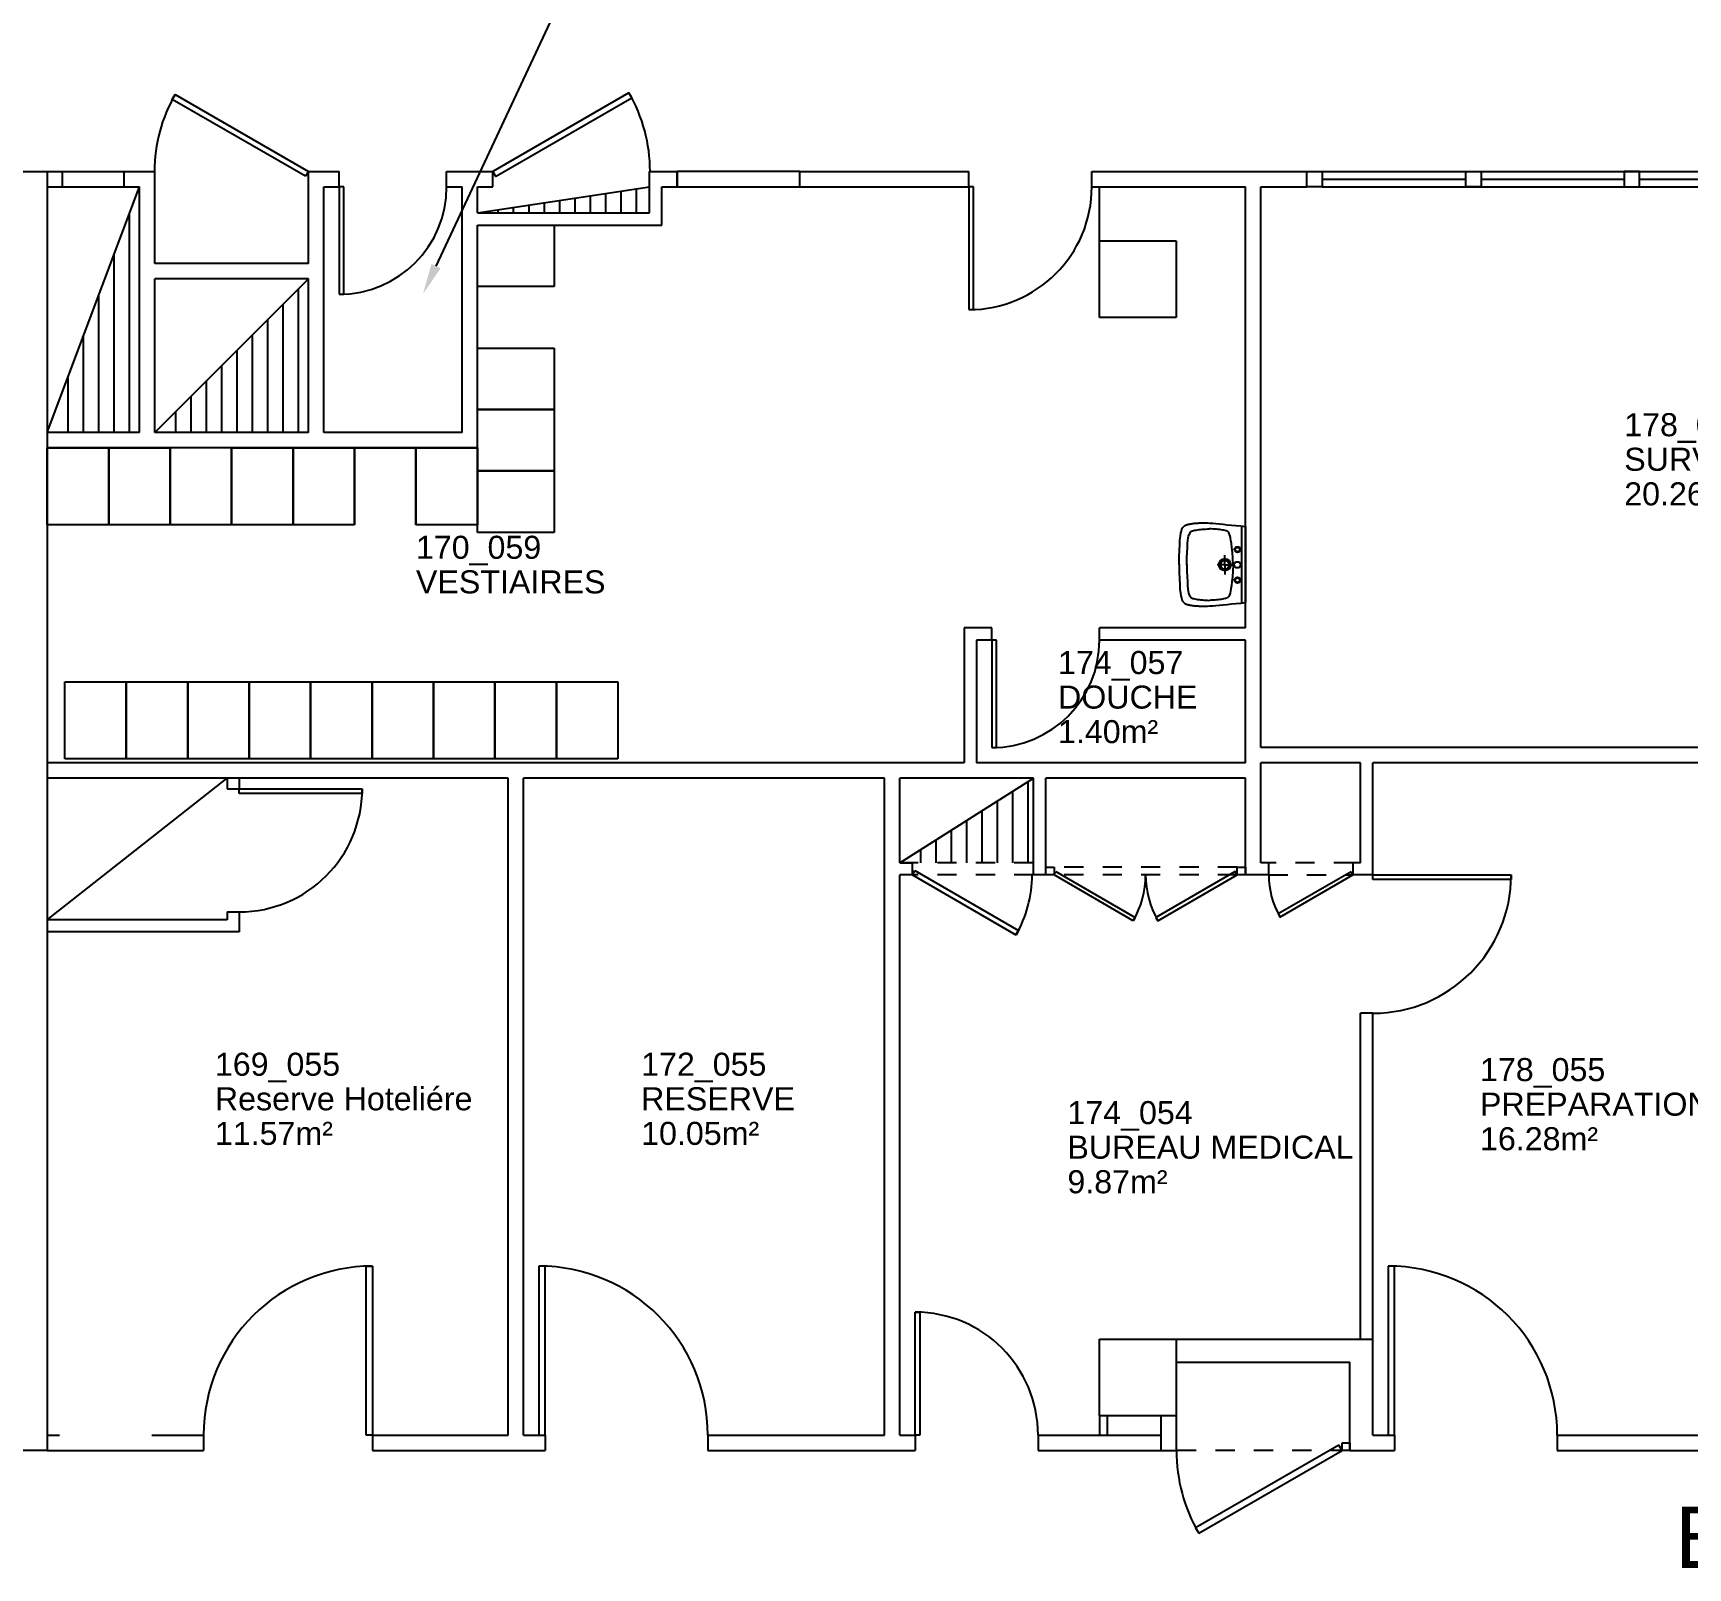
# Model space of a CAD drawing. Header units: millimetres. Extents: x -3.6 to 68.3, y -13.9 to 59.5.
# Drawn here: x 22.23 to 33.01, y -4.89 to 5.1 of the extents above; entities that cross this region are included whole.
import ezdxf
from ezdxf import colors
from ezdxf.entities.mleader import LeaderData, LeaderLine
from ezdxf.enums import TextEntityAlignment as Align
from ezdxf.math import Vec2, Vec3

# ---------------------------------------------------------------- set-up
doc = ezdxf.new("R2010")
doc.units = ezdxf.units.MM
doc.linetypes.add('CACHÉ', pattern=[0.25, 0.125, -0.125])
doc.linetypes.add('CONTINU', pattern=[0])
for name, color, linetype in [('002 poteaux', 7, 'Continuous'), ('003 porte', 7, 'Continuous'), ('004 cloisons', 7, 'Continuous'), ('005 Portes', 7, 'Continuous'), ('007 Fenêtre', 7, 'Continuous'), ('011 S1', 30, 'Continuous'), ('32-Et futur', 30, 'Continuous'), ('A_Etiqu_Local', 7, 'Continuous'), ('A_MUR_CLOIS', 7, 'CONTINU'), ('A_MURS_CLOI', 7, 'Continuous'), ('A_MURS_STRU', 7, 'CONTINU'), ('equipement', 7, 'Continuous'), ('EXT', 10, 'Continuous'), ('futur', 30, 'Continuous')]:
    doc.layers.add(name, color=color, linetype=linetype)
doc.layers.add('A_PORT', color=7, linetype='Continuous', lineweight=0)
doc.styles.add('ARIAL', font='arial.ttf')
doc.styles.add('Attribut', font='arial.ttf')
doc.styles.get("Standard").update_dxf_attribs({"font": 'arial.ttf'})

# ---------------------------------------------------------------- blocks, each defined once
blk = doc.blocks.new('A_Etiqu_Local')
at = {"style": 'Attribut', "flags": 1}
for tag, p in [('CODE_HOPITAL', (-0.446, 1.632)), ('CODE_SITE', (-0.446, 1.407)), ('CODE_BATIMENT', (-0.446, 1.182)), ('CODE_SECTEUR', (-0.446, 0.957)), ('CODE_ETAGE', (-0.446, 0.732)), ('NOM_NORMALISE', (-0.446, -0.843)), ('SECTEUR_ACTIVITE', (-0.446, -1.068)), ('SOUS_SECTEUR_ACTIVITE', (-0.446, -1.293)), ('VOLUME', (-0.446, -1.518)), ('SERVICE', (-0.446, -1.743)), ('CODE_UG', (-0.446, -1.968)), ('CODE_UA', (-0.446, -2.193)), ('CODE_POLE', (-0.446, -2.418)), ('OCCUPANT_EXTERNE', (-0.446, -2.643)), ('DISPONIBILITE', (-0.446, -2.868)), ('ACCES_HANDICAPES', (-0.446, -3.093)), ('NATURE_SOL', (-0.446, -3.318)), ('RISQUE_LABORATOIRE', (-0.446, -3.543)), ('AMIANTE', (-0.446, -3.768))]:
    blk.add_attdef(tag, p, '', height=0.15, dxfattribs=at)
at = {"layer": 'A_Etiqu_Local', "style": 'Attribut'}
for tag, p in [('CODE_PIECE', (-0.446, 0.282)), ('NOM_USAGE', (-0.446, 0.057)), ('SURFACE', (-0.446, -0.168))]:
    blk.add_attdef(tag, p, '', height=0.15, dxfattribs=at)

msp = doc.modelspace()

# ---------------------------------------------------------------- linework, layer by layer
at = {"layer": '002 poteaux', "color": 8, "linetype": 'Continuous'}
for p, q in [((29.175, 3.249), (29.175, 3.749)), ((29.175, 3.749), (29.675, 3.749)), ((29.675, 3.749), (29.675, 3.249)), ((29.675, 3.249), (29.175, 3.249)), ((29.175, -3.901), (29.175, -3.401)), ((29.175, -3.401), (29.675, -3.401)), ((29.675, -3.401), (29.675, -3.901)), ((29.675, -3.901), (29.175, -3.901))]:
    msp.add_line(p, q, dxfattribs=at)
at = {"layer": '003 porte', "color": 8, "linetype": 'Continuous'}
for p, q in [((23.139, 4.669), (23.157, 4.701)), ((24.007, 4.168), (23.139, 4.669)), ((23.157, 4.701), (24.025, 4.2)), ((26.112, 4.711), (25.225, 4.2)), ((25.244, 4.166), (26.131, 4.678)), ((26.131, 4.678), (26.112, 4.711)), ((24.025, 4.2), (24.007, 4.168)), ((24.225, 4.1), (24.225, 3.4)), ((24.255, 4.1), (24.225, 4.1)), ((24.255, 3.4), (24.255, 4.1)), ((25.225, 4.2), (25.244, 4.166)), ((28.325, 4.1), (28.325, 3.3)), ((28.355, 4.1), (28.325, 4.1)), ((28.355, 3.3), (28.355, 4.1)), ((24.225, 3.4), (24.255, 3.4)), ((28.325, 3.3), (28.355, 3.3)), ((28.475, 1.149), (28.475, 0.449)), ((28.505, 1.149), (28.475, 1.149)), ((28.505, 0.449), (28.505, 1.149)), ((28.475, 0.449), (28.505, 0.449)), ((23.575, 0.18), (24.375, 0.18)), ((23.575, 0.15), (23.575, 0.18)), ((24.375, 0.15), (23.575, 0.15)), ((24.375, 0.18), (24.375, 0.15)), ((27.955, -0.38), (27.972, -0.351)), ((28.632, -0.771), (27.955, -0.38)), ((27.972, -0.351), (28.648, -0.742)), ((28.825, -0.38), (28.825, -0.33)), ((28.825, -0.33), (28.879, -0.33)), ((28.879, -0.38), (28.825, -0.38)), ((28.879, -0.33), (28.879, -0.38)), ((30.071, -0.38), (30.071, -0.33)), ((30.071, -0.33), (30.125, -0.33)), ((30.125, -0.38), (30.071, -0.38)), ((30.125, -0.33), (30.125, -0.38)), ((30.813, -0.36), (30.338, -0.634)), ((30.35, -0.655), (30.825, -0.38)), ((30.825, -0.38), (30.813, -0.36)), ((30.955, -0.38), (31.855, -0.38)), ((30.955, -0.41), (30.955, -0.38)), ((31.855, -0.41), (30.955, -0.41)), ((31.855, -0.38), (31.855, -0.41)), ((30.338, -0.634), (30.35, -0.655)), ((28.648, -0.742), (28.632, -0.771)), ((24.402, -4.026), (24.402, -2.926)), ((24.402, -2.926), (24.443, -2.926)), ((24.443, -2.926), (24.443, -4.026)), ((25.566, -2.926), (25.525, -2.926)), ((25.525, -2.926), (25.525, -4.026)), ((25.566, -4.026), (25.566, -2.926)), ((31.096, -2.926), (31.055, -2.926)), ((31.055, -2.926), (31.055, -4.026)), ((31.096, -4.026), (31.096, -2.926)), ((27.975, -4.026), (27.975, -3.226)), ((27.975, -3.226), (28.005, -3.226)), ((28.005, -3.226), (28.005, -4.026)), ((24.443, -4.026), (24.402, -4.026)), ((25.525, -4.026), (25.566, -4.026)), ((28.005, -4.026), (27.975, -4.026)), ((30.734, -4.091), (29.8, -4.629)), ((30.754, -4.126), (30.734, -4.091)), ((31.055, -4.026), (31.096, -4.026)), ((29.821, -4.664), (30.754, -4.126)), ((29.8, -4.629), (29.821, -4.664))]:
    msp.add_line(p, q, dxfattribs=at)
at = {"layer": '003 porte', "color": 8, "linetype": 'CACHÉ'}
for p, q in [((30.825, -0.3), (30.275, -0.3)), ((28.745, -0.38), (27.875, -0.38)), ((30.071, -0.33), (28.879, -0.33)), ((30.071, -0.38), (28.879, -0.38)), ((30.275, -0.38), (30.825, -0.38)), ((30.805, -4.126), (29.675, -4.126))]:
    msp.add_line(p, q, dxfattribs=at)
at = {"layer": '003 porte', "color": 8, "linetype": 'Continuous'}
for centre, radius, start, end in [((24.025, 4.2), 1.002, 150, 180), ((25.225, 4.2), 1.024, 0, 30), ((24.225, 4.1), 0.7, 270, 0), ((28.325, 4.1), 0.8, 270, 0), ((28.475, 1.149), 0.7, 270, 0), ((23.575, 0.18), 0.8, 270, 0), ((27.955, -0.38), 0.781, 330, 0), ((30.825, -0.38), 0.548, 180, 210), ((30.955, -0.38), 0.9, 270, 0), ((24.443, -4.026), 1.1, 90, 180), ((25.525, -4.026), 1.1, 360, 90), ((31.055, -4.026), 1.1, 360, 90), ((27.975, -4.026), 0.8, 0, 90), ((30.754, -4.126), 1.078, 180, 210)]:
    msp.add_arc(centre, radius, start, end, dxfattribs=at)
at = {"layer": '004 cloisons', "color": 8, "linetype": 'Continuous'}
for p, q in [((22.125, 4.2), (22.325, 4.2)), ((22.325, 4.2), (22.325, 4.125)), ((22.325, 4.2), (22.425, 4.2)), ((22.325, 4.125), (22.325, -4.126)), ((22.325, 2.5), (22.925, 4.1)), ((22.325, 4.1), (22.425, 4.1)), ((22.425, 4.1), (22.425, 4.2)), ((22.825, 4.1), (22.825, 4.2)), ((22.825, 4.2), (23.025, 4.2)), ((22.825, 4.1), (22.925, 4.1)), ((22.884, 3.991), (22.925, 4.1)), ((22.925, 2.5), (22.925, 4.1)), ((23.025, 3.6), (23.025, 4.2)), ((24.025, 3.6), (24.025, 4.2)), ((24.025, 4.2), (24.225, 4.2)), ((24.125, 2.5), (24.125, 4.1)), ((24.125, 4.1), (24.225, 4.1)), ((24.225, 4.1), (24.225, 4.2)), ((24.925, 4.1), (24.925, 4.2)), ((24.925, 4.2), (25.225, 4.2)), ((24.925, 4.1), (25.025, 4.1)), ((25.025, 2.5), (25.025, 4.1)), ((25.125, 3.93), (26.245, 4.1)), ((25.125, 4.1), (25.225, 4.1)), ((25.125, 3.93), (25.125, 4.1)), ((25.225, 4.1), (25.225, 4.2)), ((26.245, 4.2), (26.425, 4.2)), ((26.245, 3.93), (26.245, 4.2)), ((26.325, 4.1), (26.425, 4.1)), ((26.325, 3.85), (26.325, 4.1)), ((26.425, 4.1), (26.425, 4.2)), ((27.225, 4.2), (28.325, 4.2)), ((27.225, 4.1), (27.225, 4.2)), ((27.611, 4.1), (27.891, 4.1)), ((28.236, 4.1), (28.325, 4.1)), ((28.325, 4.1), (28.325, 4.2)), ((29.125, 4.2), (30.524, 4.2)), ((29.125, 4.1), (29.125, 4.2)), ((29.125, 4.1), (30.125, 4.1)), ((29.175, 3.749), (29.175, 4.1)), ((30.125, 1.229), (30.125, 4.1)), ((30.225, 0.45), (30.225, 4.1)), ((30.225, 4.1), (30.524, 4.1)), ((30.524, 4.1), (30.524, 4.2)), ((25.559, 3.995), (25.559, 3.93)), ((25.659, 4.011), (25.659, 3.93)), ((25.759, 4.026), (25.759, 3.93)), ((25.859, 4.041), (25.859, 3.93)), ((25.959, 4.056), (25.959, 3.93)), ((26.059, 4.071), (26.059, 3.93)), ((26.159, 4.086), (26.159, 3.93)), ((22.859, 3.922), (22.859, 2.5)), ((25.125, 3.93), (26.245, 3.93)), ((25.259, 3.95), (25.259, 3.93)), ((25.359, 3.965), (25.359, 3.93)), ((25.459, 3.98), (25.459, 3.93)), ((25.125, 3.85), (26.325, 3.85)), ((25.125, 2.4), (25.125, 3.85)), ((22.759, 3.656), (22.759, 2.5)), ((24.025, 3.6), (23.025, 3.6)), ((23.025, 2.5), (24.025, 3.5)), ((23.025, 2.5), (23.025, 3.5)), ((24.025, 3.5), (23.025, 3.5)), ((24.025, 2.5), (24.025, 3.5)), ((22.658, 3.386), (22.659, 2.5)), ((23.959, 3.433), (23.959, 2.5)), ((23.759, 3.233), (23.759, 2.5)), ((23.859, 3.333), (23.859, 2.5)), ((23.659, 3.133), (23.659, 2.5)), ((22.559, 3.123), (22.559, 2.5)), ((23.559, 3.033), (23.559, 2.5)), ((23.459, 2.933), (23.459, 2.5)), ((22.459, 2.856), (22.459, 2.5)), ((23.359, 2.833), (23.359, 2.5)), ((23.259, 2.733), (23.259, 2.5)), ((23.159, 2.633), (23.159, 2.5)), ((22.925, 2.5), (22.325, 2.5)), ((24.025, 2.5), (23.025, 2.5)), ((25.025, 2.5), (24.125, 2.5)), ((25.125, 2.4), (22.325, 2.4)), ((28.475, 1.229), (28.295, 1.229)), ((28.295, 1.229), (28.295, 0.35)), ((28.475, 1.149), (28.475, 1.229)), ((30.125, 1.229), (29.175, 1.229)), ((29.175, 1.149), (29.175, 1.229)), ((28.375, 1.149), (28.375, 0.35)), ((28.475, 1.149), (28.375, 1.149)), ((30.125, 1.149), (29.175, 1.149)), ((30.125, 0.35), (30.125, 1.149)), ((34.875, 0.45), (30.225, 0.45)), ((26.465, 0.35), (22.325, 0.35)), ((28.295, 0.35), (26.465, 0.35)), ((30.125, 0.35), (28.375, 0.35)), ((30.225, -0.3), (30.225, 0.35)), ((30.875, 0.35), (30.225, 0.35)), ((30.875, -0.3), (30.875, 0.35)), ((34.675, 0.35), (30.955, 0.35)), ((30.955, -0.38), (30.955, 0.35)), ((25.325, 0.25), (22.325, 0.25)), ((22.325, -0.671), (23.495, 0.25)), ((23.495, 0.25), (23.495, 0.18)), ((23.575, 0.25), (23.575, 0.18)), ((25.325, -4.026), (25.325, 0.25)), ((25.425, -4.026), (25.425, 0.25)), ((27.775, 0.25), (25.425, 0.25)), ((27.775, -4.026), (27.775, 0.25)), ((27.875, -0.3), (28.745, 0.25)), ((28.745, 0.25), (27.875, 0.25)), ((27.875, -0.3), (27.875, 0.25)), ((28.709, 0.226), (28.709, -0.3)), ((28.745, -0.38), (28.745, 0.25)), ((30.125, 0.25), (28.825, 0.25)), ((28.825, -0.38), (28.825, 0.25)), ((30.125, -0.38), (30.125, 0.25)), ((23.495, 0.18), (23.575, 0.18)), ((28.609, 0.163), (28.609, -0.3)), ((28.409, 0.037), (28.409, -0.3)), ((28.509, 0.1), (28.509, -0.3)), ((28.209, -0.09), (28.209, -0.3)), ((28.309, -0.025), (28.309, -0.3)), ((28.109, -0.153), (28.109, -0.3)), ((27.875, -0.3), (27.955, -0.3)), ((27.955, -0.3), (27.955, -0.38)), ((28.009, -0.216), (28.009, -0.3)), ((30.275, -0.3), (30.225, -0.3)), ((30.275, -0.3), (30.275, -0.38)), ((30.825, -0.3), (30.825, -0.38)), ((30.875, -0.3), (30.825, -0.3)), ((27.875, -4.026), (27.875, -0.38)), ((27.955, -0.38), (27.875, -0.38)), ((28.825, -0.38), (28.745, -0.38)), ((30.275, -0.38), (30.125, -0.38)), ((30.955, -0.38), (30.825, -0.38)), ((23.495, -0.62), (23.575, -0.62)), ((23.495, -0.62), (23.495, -0.671)), ((23.575, -0.62), (23.575, -0.751)), ((23.495, -0.671), (22.325, -0.671)), ((23.575, -0.751), (22.325, -0.751)), ((30.875, -3.401), (30.875, -1.28)), ((30.955, -1.28), (30.875, -1.28)), ((30.955, -4.026), (30.955, -1.28)), ((29.675, -3.401), (30.955, -3.401)), ((29.675, -3.551), (30.805, -3.551)), ((30.805, -4.126), (30.805, -3.551)), ((29.175, -3.901), (29.175, -4.026)), ((29.225, -3.901), (29.225, -4.026)), ((29.575, -3.901), (29.575, -4.126)), ((29.675, -3.901), (29.675, -4.126)), ((23.017, -4.026), (23.343, -4.026)), ((23.343, -4.026), (23.343, -4.126)), ((24.443, -4.026), (25.325, -4.026)), ((24.443, -4.026), (24.443, -4.126)), ((25.425, -4.026), (25.566, -4.026)), ((25.566, -4.026), (25.566, -4.126)), ((26.625, -4.026), (27.775, -4.026)), ((26.625, -4.026), (26.625, -4.126)), ((27.875, -4.026), (27.975, -4.026)), ((27.975, -4.026), (27.975, -4.126)), ((28.775, -4.026), (29.575, -4.026)), ((28.775, -4.026), (28.775, -4.126)), ((30.755, -4.126), (30.755, -4.076)), ((30.755, -4.076), (30.805, -4.076)), ((30.805, -4.076), (30.805, -4.126)), ((30.955, -4.026), (31.096, -4.026)), ((31.096, -4.026), (31.096, -4.126)), ((32.155, -4.026), (34.153, -4.026)), ((32.155, -4.026), (32.155, -4.126)), ((22.325, -4.126), (22.125, -4.126)), ((22.325, -4.126), (23.343, -4.126)), ((24.443, -4.126), (25.566, -4.126)), ((26.625, -4.126), (27.975, -4.126)), ((28.775, -4.126), (29.675, -4.126)), ((30.805, -4.126), (30.755, -4.126)), ((30.805, -4.126), (31.096, -4.126)), ((32.155, -4.126), (34.775, -4.126))]:
    msp.add_line(p, q, dxfattribs=at)
at = {"layer": '004 cloisons', "color": 8, "linetype": 'CACHÉ'}
msp.add_line((28.745, -0.3), (27.875, -0.3), dxfattribs=at)
at = {"layer": '005 Portes', "color": 8, "linetype": 'Continuous'}
for p, q in [((28.879, -0.38), (28.891, -0.358)), ((29.395, -0.679), (28.879, -0.38)), ((28.891, -0.358), (29.408, -0.657)), ((30.059, -0.358), (29.542, -0.657)), ((29.555, -0.679), (30.071, -0.38)), ((30.071, -0.38), (30.059, -0.358)), ((29.408, -0.657), (29.395, -0.679)), ((29.542, -0.657), (29.555, -0.679))]:
    msp.add_line(p, q, dxfattribs=at)
for centre, start, end in [((28.879, -0.38), 330, 0), ((30.071, -0.38), 180, 210)]:
    msp.add_arc(centre, 0.596, start, end, dxfattribs=at)
at = {"layer": '007 Fenêtre', "color": 8, "linetype": 'Continuous'}
for p, q in [((30.524, 4.1), (30.524, 4.2)), ((30.524, 4.2), (30.624, 4.2)), ((30.624, 4.1), (30.524, 4.1)), ((30.624, 4.2), (33.625, 4.2)), ((30.624, 4.2), (30.624, 4.1)), ((30.624, 4.15), (31.56, 4.15)), ((30.624, 4.1), (33.725, 4.1)), ((31.56, 4.1), (31.56, 4.2)), ((31.56, 4.2), (31.66, 4.2)), ((31.66, 4.1), (31.56, 4.1)), ((31.66, 4.2), (31.66, 4.1)), ((31.66, 4.15), (32.59, 4.15)), ((32.69, 4.2), (32.59, 4.2)), ((32.59, 4.2), (32.59, 4.1)), ((32.59, 4.1), (32.69, 4.1)), ((32.69, 4.1), (32.69, 4.2)), ((32.69, 4.15), (33.625, 4.15))]:
    msp.add_line(p, q, dxfattribs=at)
at = {"layer": '011 S1', "color": 8, "linetype": 'Continuous'}
for points in [[(29.744, 1.639), (29.744, 1.683), (29.745, 1.72), (29.747, 1.751), (29.748, 1.777), (29.75, 1.797), (29.753, 1.814), (29.755, 1.826), (29.758, 1.836), (29.762, 1.843), (29.765, 1.849), (29.765, 1.849), (29.767, 1.851), (29.768, 1.853), (29.77, 1.855), (29.772, 1.856), (29.774, 1.857), (29.777, 1.859), (29.779, 1.86), (29.782, 1.86), (29.785, 1.861), (29.788, 1.862), (29.788, 1.862), (29.795, 1.864), (29.804, 1.865), (29.813, 1.867), (29.823, 1.868), (29.833, 1.869), (29.844, 1.871), (29.855, 1.872), (29.866, 1.872), (29.877, 1.873), (29.888, 1.873)], [(30.046, 1.639), (30.043, 1.683), (30.04, 1.72), (30.037, 1.751), (30.034, 1.777), (30.031, 1.797), (30.028, 1.814), (30.025, 1.826), (30.022, 1.836), (30.019, 1.843), (30.016, 1.849), (30.016, 1.849), (30.014, 1.851), (30.012, 1.853), (30.01, 1.855), (30.008, 1.856), (30.006, 1.857), (30.004, 1.859), (30.002, 1.86), (29.999, 1.86), (29.996, 1.861), (29.993, 1.862), (29.993, 1.862), (29.985, 1.864), (29.977, 1.865), (29.968, 1.867), (29.958, 1.868), (29.947, 1.869), (29.937, 1.871), (29.925, 1.872), (29.914, 1.872), (29.903, 1.873), (29.892, 1.873)], [(29.744, 1.642), (29.744, 1.598), (29.745, 1.561), (29.747, 1.53), (29.748, 1.504), (29.75, 1.483), (29.753, 1.467), (29.755, 1.454), (29.758, 1.444), (29.762, 1.437), (29.765, 1.432), (29.765, 1.432), (29.767, 1.43), (29.768, 1.428), (29.77, 1.426), (29.772, 1.425), (29.774, 1.423), (29.777, 1.422), (29.779, 1.421), (29.782, 1.42), (29.785, 1.419), (29.788, 1.419), (29.788, 1.419), (29.795, 1.417), (29.804, 1.415), (29.813, 1.414), (29.823, 1.413), (29.833, 1.411), (29.845, 1.41), (29.856, 1.409), (29.867, 1.408), (29.879, 1.408), (29.89, 1.407)], [(30.046, 1.642), (30.043, 1.598), (30.04, 1.561), (30.037, 1.53), (30.034, 1.504), (30.031, 1.483), (30.028, 1.467), (30.025, 1.454), (30.022, 1.444), (30.019, 1.437), (30.016, 1.432), (30.016, 1.432), (30.014, 1.43), (30.012, 1.428), (30.01, 1.426), (30.008, 1.425), (30.006, 1.423), (30.004, 1.422), (30.002, 1.421), (29.999, 1.42), (29.996, 1.419), (29.993, 1.419), (29.993, 1.419), (29.985, 1.417), (29.977, 1.415), (29.968, 1.414), (29.958, 1.413), (29.947, 1.411), (29.936, 1.41), (29.925, 1.409), (29.913, 1.408), (29.902, 1.408), (29.89, 1.407)]]:
    msp.add_lwpolyline(points, dxfattribs=at)
at = {"layer": '32-Et futur', "color": 8, "linetype": 'Continuous'}
for p, q in [((29.702, 1.825), (29.705, 1.844)), ((29.705, 1.844), (29.708, 1.859)), ((29.708, 1.859), (29.712, 1.87)), ((29.712, 1.87), (29.716, 1.879)), ((29.716, 1.879), (29.721, 1.886)), ((29.721, 1.886), (29.723, 1.889)), ((29.723, 1.889), (29.726, 1.891)), ((29.726, 1.891), (29.729, 1.893)), ((29.729, 1.893), (29.731, 1.895)), ((29.731, 1.895), (29.734, 1.897)), ((29.734, 1.897), (29.738, 1.898)), ((29.738, 1.898), (29.742, 1.9)), ((29.742, 1.9), (29.746, 1.901)), ((29.746, 1.901), (29.75, 1.902)), ((29.75, 1.902), (29.755, 1.903)), ((29.755, 1.903), (29.76, 1.904)), ((29.76, 1.904), (29.766, 1.905)), ((29.766, 1.905), (29.772, 1.906)), ((29.772, 1.906), (29.778, 1.907)), ((29.778, 1.907), (29.785, 1.908)), ((29.785, 1.908), (29.791, 1.909)), ((29.791, 1.909), (29.798, 1.909)), ((29.798, 1.909), (29.804, 1.91)), ((29.804, 1.91), (29.811, 1.911)), ((29.811, 1.911), (29.817, 1.911)), ((29.817, 1.911), (29.823, 1.912)), ((29.823, 1.912), (29.828, 1.912)), ((29.828, 1.912), (29.834, 1.912)), ((29.834, 1.912), (29.84, 1.912)), ((29.84, 1.912), (29.845, 1.913)), ((29.845, 1.913), (29.851, 1.913)), ((29.851, 1.913), (29.857, 1.913)), ((29.857, 1.913), (29.864, 1.912)), ((29.864, 1.912), (29.87, 1.912)), ((29.87, 1.912), (29.878, 1.912)), ((29.878, 1.912), (29.894, 1.911)), ((29.894, 1.911), (29.913, 1.909)), ((29.913, 1.909), (29.933, 1.907)), ((29.933, 1.907), (29.956, 1.905)), ((29.956, 1.905), (29.98, 1.903)), ((29.98, 1.903), (30.007, 1.9)), ((30.007, 1.9), (30.034, 1.898)), ((30.034, 1.898), (30.063, 1.895)), ((30.063, 1.895), (30.094, 1.892)), ((30.094, 1.892), (30.125, 1.889)), ((30.1, 1.889), (30.1, 1.393)), ((30.125, 1.889), (30.125, 1.393)), ((29.694, 1.69), (29.695, 1.734)), ((29.695, 1.734), (29.697, 1.77)), ((29.697, 1.77), (29.699, 1.8)), ((29.699, 1.8), (29.702, 1.825)), ((29.693, 1.639), (29.694, 1.69)), ((29.693, 1.643), (29.694, 1.591)), ((29.991, 1.639), (29.94, 1.639)), ((29.991, 1.639), (29.991, 1.702)), ((29.991, 1.639), (29.991, 1.576)), ((29.991, 1.639), (30.042, 1.639)), ((29.694, 1.591), (29.695, 1.548)), ((29.695, 1.548), (29.697, 1.511)), ((29.697, 1.511), (29.699, 1.481)), ((29.699, 1.481), (29.702, 1.457)), ((29.702, 1.457), (29.705, 1.438)), ((29.705, 1.438), (29.708, 1.423)), ((29.708, 1.423), (29.712, 1.411)), ((29.712, 1.411), (29.716, 1.403)), ((29.716, 1.403), (29.721, 1.396)), ((29.721, 1.396), (29.723, 1.393)), ((29.723, 1.393), (29.726, 1.391)), ((29.726, 1.391), (29.729, 1.389)), ((29.729, 1.389), (29.731, 1.387)), ((29.731, 1.387), (29.734, 1.385)), ((29.734, 1.385), (29.738, 1.384)), ((29.738, 1.384), (29.742, 1.382)), ((29.742, 1.382), (29.746, 1.381)), ((29.746, 1.381), (29.75, 1.38)), ((29.75, 1.38), (29.755, 1.379)), ((29.755, 1.379), (29.76, 1.378)), ((29.76, 1.378), (29.766, 1.377)), ((29.766, 1.377), (29.772, 1.376)), ((29.772, 1.376), (29.778, 1.375)), ((29.778, 1.375), (29.785, 1.374)), ((29.785, 1.374), (29.791, 1.373)), ((29.791, 1.373), (29.798, 1.372)), ((29.798, 1.372), (29.804, 1.372)), ((29.804, 1.372), (29.811, 1.371)), ((29.811, 1.371), (29.817, 1.371)), ((29.817, 1.371), (29.823, 1.37)), ((29.823, 1.37), (29.828, 1.37)), ((29.828, 1.37), (29.834, 1.369)), ((29.834, 1.369), (29.84, 1.369)), ((29.84, 1.369), (29.845, 1.369)), ((29.845, 1.369), (29.851, 1.369)), ((29.851, 1.369), (29.857, 1.369)), ((29.857, 1.369), (29.864, 1.369)), ((29.864, 1.369), (29.87, 1.37)), ((29.87, 1.37), (29.878, 1.37)), ((29.878, 1.37), (29.894, 1.371)), ((29.894, 1.371), (29.913, 1.372)), ((29.913, 1.372), (29.933, 1.374)), ((29.933, 1.374), (29.956, 1.376)), ((29.956, 1.376), (29.98, 1.379)), ((29.98, 1.379), (30.007, 1.381)), ((30.007, 1.381), (30.034, 1.384)), ((30.034, 1.384), (30.063, 1.387)), ((30.063, 1.387), (30.094, 1.39)), ((30.094, 1.39), (30.125, 1.393))]:
    msp.add_line(p, q, dxfattribs=at)
for centre, radius in [((30.073, 1.738), 0.0189), ((30.073, 1.738), 0.0144), ((29.991, 1.639), 0.0387), ((29.991, 1.639), 0.0274), ((30.073, 1.639), 0.0204), ((30.073, 1.539), 0.0189), ((30.073, 1.539), 0.0144)]:
    msp.add_circle(centre, radius, dxfattribs=at)
at = {"layer": 'A_MUR_CLOIS', "color": 8, "linetype": 'Continuous'}
msp.add_line((22.325, -4.026), (22.405, -4.026), dxfattribs=at)
at = {"layer": 'A_MURS_CLOI', "color": 8, "linetype": 'Continuous'}
for p, q in [((22.325, -4.026), (22.405, -4.026)), ((23.005, -4.026), (23.343, -4.026)), ((23.343, -4.026), (23.343, -4.126)), ((22.325, -4.126), (23.343, -4.126))]:
    msp.add_line(p, q, dxfattribs=at)
at = {"layer": 'A_MURS_STRU', "color": 8, "linetype": 'Continuous'}
for p, q in [((27.225, 4.2), (28.325, 4.2)), ((27.225, 4.1), (27.225, 4.2)), ((27.225, 4.1), (28.105, 4.1)), ((28.105, 4.1), (28.325, 4.1)), ((28.325, 4.1), (28.325, 4.2)), ((22.325, -4.126), (22.125, -4.126))]:
    msp.add_line(p, q, dxfattribs=at)
at = {"layer": 'A_PORT', "color": 8, "linetype": 'Continuous'}
for p, q in [((28.325, 4.1), (28.325, 3.3)), ((28.355, 4.1), (28.325, 4.1)), ((28.355, 3.3), (28.355, 4.1)), ((28.325, 3.3), (28.355, 3.3))]:
    msp.add_line(p, q, dxfattribs=at)
at = {"layer": 'equipement', "color": 8, "linetype": 'Continuous'}
for p, q in [((25.125, 3.45), (25.125, 3.85)), ((25.125, 3.85), (25.625, 3.85)), ((25.625, 3.85), (25.625, 3.45)), ((25.625, 3.45), (25.125, 3.45)), ((25.125, 2.65), (25.125, 3.05)), ((25.125, 3.05), (25.625, 3.05)), ((25.625, 3.05), (25.625, 2.65)), ((25.125, 2.25), (25.125, 2.65)), ((25.125, 2.65), (25.625, 2.65)), ((25.625, 2.65), (25.125, 2.65)), ((25.625, 2.65), (25.625, 2.25)), ((22.325, 1.9), (22.325, 2.4)), ((22.325, 2.4), (22.725, 2.4)), ((22.725, 2.4), (22.725, 1.9)), ((22.725, 1.9), (22.725, 2.4)), ((22.725, 2.4), (23.125, 2.4)), ((23.125, 2.4), (23.125, 1.9)), ((23.125, 1.9), (23.125, 2.4)), ((23.525, 1.9), (23.525, 2.4)), ((23.525, 2.4), (23.925, 2.4)), ((23.525, 2.4), (23.525, 1.9)), ((23.925, 1.9), (23.925, 2.4)), ((23.925, 2.4), (24.325, 2.4)), ((23.925, 2.4), (23.925, 1.9)), ((24.325, 2.4), (24.325, 1.9)), ((24.325, 1.9), (24.325, 2.4)), ((24.325, 2.4), (24.725, 2.4)), ((24.725, 1.9), (24.725, 2.4)), ((24.725, 2.4), (25.125, 2.4)), ((24.725, 2.4), (24.725, 1.9)), ((25.125, 2.4), (25.125, 1.9)), ((25.125, 1.85), (25.125, 2.25)), ((25.125, 2.25), (25.625, 2.25)), ((25.625, 2.25), (25.125, 2.25)), ((25.625, 2.25), (25.625, 1.85)), ((22.725, 1.9), (22.325, 1.9)), ((23.125, 1.9), (22.725, 1.9)), ((23.525, 1.9), (23.125, 1.9)), ((23.925, 1.9), (23.525, 1.9)), ((24.325, 1.9), (23.925, 1.9)), ((25.125, 1.9), (24.725, 1.9)), ((25.625, 1.85), (25.125, 1.85)), ((22.439, 0.377), (22.439, 0.877)), ((22.439, 0.877), (22.839, 0.877)), ((22.839, 0.877), (22.839, 0.377)), ((22.839, 0.377), (22.839, 0.877)), ((22.839, 0.877), (23.239, 0.877)), ((23.239, 0.877), (23.239, 0.377)), ((23.239, 0.377), (23.239, 0.877)), ((23.239, 0.877), (23.639, 0.877)), ((23.639, 0.377), (23.639, 0.877)), ((23.639, 0.877), (24.039, 0.877)), ((23.639, 0.877), (23.639, 0.377)), ((24.039, 0.877), (24.039, 0.377)), ((24.039, 0.377), (24.039, 0.877)), ((24.039, 0.877), (24.439, 0.877)), ((24.439, 0.377), (24.439, 0.877)), ((24.439, 0.877), (24.839, 0.877)), ((24.439, 0.877), (24.439, 0.377)), ((24.839, 0.877), (24.839, 0.377)), ((24.839, 0.377), (24.839, 0.877)), ((24.839, 0.877), (25.239, 0.877)), ((25.239, 0.377), (25.239, 0.877)), ((25.239, 0.877), (25.639, 0.877)), ((25.239, 0.877), (25.239, 0.377)), ((25.639, 0.377), (25.639, 0.877)), ((25.639, 0.877), (26.039, 0.877)), ((25.639, 0.877), (25.639, 0.377)), ((26.039, 0.877), (26.039, 0.377)), ((22.839, 0.377), (22.439, 0.377)), ((23.239, 0.377), (22.839, 0.377)), ((23.639, 0.377), (23.239, 0.377)), ((24.039, 0.377), (23.639, 0.377)), ((24.439, 0.377), (24.039, 0.377)), ((24.839, 0.377), (24.439, 0.377)), ((25.239, 0.377), (24.839, 0.377)), ((25.639, 0.377), (25.239, 0.377)), ((26.039, 0.377), (25.639, 0.377))]:
    msp.add_line(p, q, dxfattribs=at)
at = {"layer": 'futur', "color": 8}
for p, q in [((22.425, 4.2), (22.825, 4.2)), ((22.425, 4.1), (22.825, 4.1))]:
    msp.add_line(p, q, dxfattribs=at)
msp.add_lwpolyline([(26.425, 4.1), (27.225, 4.1), (27.225, 4.2), (26.425, 4.2)], close=True, dxfattribs=at)

# ---------------------------------------------------------------- block references
at = {"layer": 'A_Etiqu_Local', "color": 8}
ref = msp.add_blockref('A_Etiqu_Local', (33.037, 2.194), dxfattribs=at)
ref.add_attrib('CODE_PIECE', '178_059', (32.591, 2.476), dxfattribs={"height": 0.15, "style": 'Attribut'})
ref.add_attrib('NOM_USAGE', 'SURVEILLANTE', (32.591, 2.251), dxfattribs={"height": 0.15, "style": 'Attribut'})
ref.add_attrib('SURFACE', '20.26m²', (32.591, 2.026), dxfattribs={"height": 0.15, "style": 'Attribut'})
ref = msp.add_blockref('A_Etiqu_Local', (25.172, 1.396), dxfattribs=at)
ref.add_attrib('CODE_PIECE', '170_059', (24.725, 1.678), dxfattribs={"height": 0.15, "style": 'Attribut'})
ref.add_attrib('NOM_USAGE', 'VESTIAIRES', (24.725, 1.453), dxfattribs={"height": 0.15, "style": 'Attribut'})
ref = msp.add_blockref('A_Etiqu_Local', (29.352, 0.646), dxfattribs=at)
ref.add_attrib('CODE_PIECE', '174_057', (28.905, 0.928), dxfattribs={"height": 0.15, "style": 'Attribut'})
ref.add_attrib('NOM_USAGE', 'DOUCHE', (28.905, 0.703), dxfattribs={"height": 0.15, "style": 'Attribut'})
ref.add_attrib('SURFACE', '1.40m²', (28.905, 0.478), dxfattribs={"height": 0.15, "style": 'Attribut'})
ref = msp.add_blockref('A_Etiqu_Local', (23.862, -1.969), dxfattribs=at)
ref.add_attrib('CODE_PIECE', '169_055', (23.416, -1.687), dxfattribs={"height": 0.15, "style": 'Attribut'})
ref.add_attrib('NOM_USAGE', 'Reserve Hoteliére', (23.416, -1.912), dxfattribs={"height": 0.15, "style": 'Attribut'})
ref.add_attrib('SURFACE', '11.57m²', (23.416, -2.137), dxfattribs={"height": 0.15, "style": 'Attribut'})
ref = msp.add_blockref('A_Etiqu_Local', (26.637, -1.969), dxfattribs=at)
ref.add_attrib('CODE_PIECE', '172_055', (26.191, -1.687), dxfattribs={"height": 0.15, "style": 'Attribut'})
ref.add_attrib('NOM_USAGE', 'RESERVE', (26.191, -1.912), dxfattribs={"height": 0.15, "style": 'Attribut'})
ref.add_attrib('SURFACE', '10.05m²', (26.191, -2.137), dxfattribs={"height": 0.15, "style": 'Attribut'})
ref = msp.add_blockref('A_Etiqu_Local', (32.098, -2.004), dxfattribs=at)
ref.add_attrib('CODE_PIECE', '178_055', (31.652, -1.722), dxfattribs={"height": 0.15, "style": 'Attribut'})
ref.add_attrib('NOM_USAGE', 'PREPARATION DE SOINS', (31.652, -1.947), dxfattribs={"height": 0.15, "style": 'Attribut'})
ref.add_attrib('SURFACE', '16.28m²', (31.652, -2.172), dxfattribs={"height": 0.15, "style": 'Attribut'})
ref = msp.add_blockref('A_Etiqu_Local', (29.412, -2.284), dxfattribs=at)
ref.add_attrib('CODE_PIECE', '174_054', (28.966, -2.002), dxfattribs={"height": 0.15, "style": 'Attribut'})
ref.add_attrib('NOM_USAGE', 'BUREAU MEDICAL', (28.966, -2.227), dxfattribs={"height": 0.15, "style": 'Attribut'})
ref.add_attrib('SURFACE', '9.87m²', (28.966, -2.452), dxfattribs={"height": 0.15, "style": 'Attribut'})

# ---------------------------------------------------------------- texts
at = {"layer": 'EXT', "color": 8, "ltscale": 0.5, "style": 'ARIAL'}
msp.add_text('EX  4', height=0.4, dxfattribs=at).set_placement((33.605, -4.891), align=Align.CENTER)

# ---------------------------------------------------------------- leaders
at = {"color": 8, "linetype": 'CONTINU'}
ml = msp.add_multileader_mtext('Standard', dxfattribs=at)
ml.set_content('Colonne montante SSI\\P+ CCF', color=8)
ml.set_leader_properties()
ml.build(insert=Vec2(0, 0))
ml.multileader.update_dxf_attribs({"text_right_attachment_type": 2, "dogleg_length": 0.36, "arrow_head_size": 0.2})
ctx = ml.context
ctx.base_point, ctx.char_height, ctx.arrow_head_size, ctx.landing_gap_size, ctx.plane_origin = Vec3(30.589, 15.074), 0.6, 0.2, 0.09, Vec3(10.741, 43.987)
ctx.right_attachment = 2
notes = []
notes.append((ctx, [(0, (1, 1, 0), (30.229, 15.074), (1, 0), 0.36, [(1, [(24.771, 3.402)], 0, [])])]))
ctx.mtext.insert, ctx.mtext.width, ctx.mtext.defined_height, ctx.mtext.flow_direction = Vec3(30.679, 15.379), 8.52972, 2.575, 5
for ctx, leaders in notes:
    for number, flags, end, landing, length, lines in leaders:
        leader = LeaderData()
        leader.index, (leader.has_last_leader_line, leader.has_dogleg_vector, leader.attachment_direction) = number, flags
        leader.last_leader_point, leader.dogleg_vector, leader.dogleg_length = Vec3(end), Vec3(landing), length
        for number, points, colour, breaks in lines:
            line = LeaderLine()
            line.index, line.vertices, line.color, line.breaks = number, Vec3.list(points), colors.encode_raw_color(colour), breaks
            leader.lines.append(line)
        ctx.leaders.append(leader)

doc.saveas('drawing.dxf')
